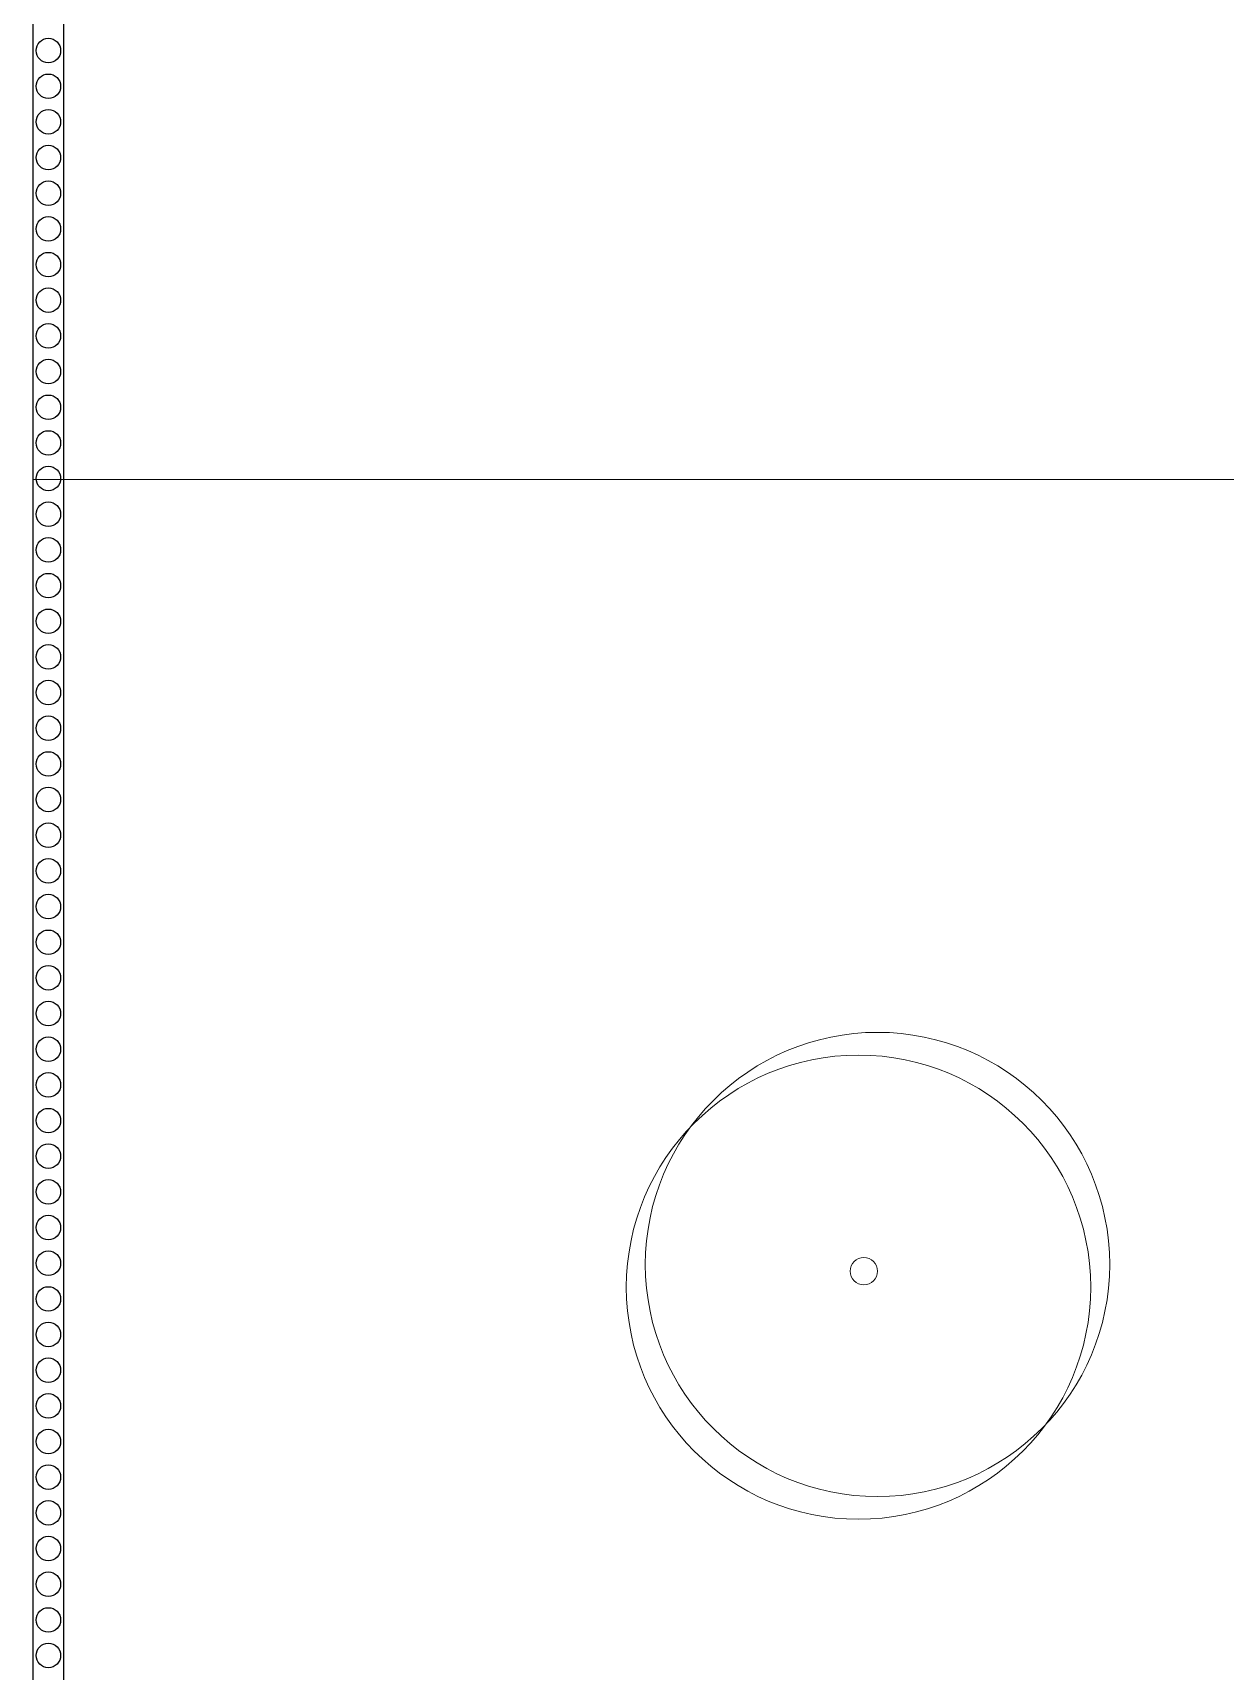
# Model space of a CAD drawing. Header units: metres. Extents: x 0 to 570, y -16 to 122.
# Drawn here: x 321.57 to 329.35, y 68.97 to 79.67 of the extents above; entities that cross this region are included whole.
import ezdxf

# ---------------------------------------------------------------- set-up
doc = ezdxf.new("R2010")
doc.units = ezdxf.units.M
doc.layers.add('ARQ- ARBOLES', color=85, linetype='Continuous', lineweight=13)
doc.layers.add('ARQ-ZONAS VERDES', color=82, linetype='Continuous', lineweight=13)
doc.layers.add('ARQ-MOBILIARIO URBANO', color=252, linetype='Continuous')
doc.layers.add('ARQ-MUROS MAMPOSTERIA', color=7, linetype='Continuous')

# ---------------------------------------------------------------- blocks, each defined once
blk = doc.blocks.new('ARBOL')
at = {"layer": 'ARQ- ARBOLES'}
for centre, radius in [((128.732, 225.111), 1.515), ((128.856, 224.963), 1.515), ((128.821, 225.067), 0.0892)]:
    blk.add_circle(centre, radius, dxfattribs=at)
blk = doc.blocks.new('reja')
at = {"layer": 'ARQ-MOBILIARIO URBANO'}
for points in [[(50.146, 285.041), (50.146, 192.741), (83.538, 192.741), (83.538, 198.441)], [(50.346, 284.841), (50.346, 192.941), (83.338, 192.941), (83.338, 198.441)]]:
    blk.add_lwpolyline(points, dxfattribs=at)
for centre in [(50.248, 261.041), (50.248, 260.808), (50.248, 260.576), (50.248, 260.343), (50.248, 260.11), (50.248, 259.877), (50.248, 259.644), (50.248, 259.412), (50.248, 259.179), (50.248, 258.946), (50.248, 258.713), (50.248, 258.48), (50.248, 258.248), (50.248, 258.015), (50.248, 257.782), (50.248, 257.549), (50.248, 257.316), (50.248, 257.084), (50.248, 256.851), (50.248, 256.618), (50.248, 256.385), (50.248, 256.153), (50.248, 255.92), (50.248, 255.687), (50.248, 255.454), (50.248, 255.221), (50.248, 254.989), (50.248, 254.756), (50.248, 254.523), (50.248, 254.29), (50.248, 254.057), (50.248, 253.825), (50.248, 253.592), (50.248, 253.359), (50.248, 253.126), (50.248, 252.893), (50.248, 252.661), (50.248, 252.428), (50.248, 252.195), (50.248, 251.962), (50.248, 251.73), (50.248, 251.497), (50.248, 251.264), (50.248, 251.031), (50.248, 250.798), (50.248, 250.566)]:
    blk.add_circle(centre, 0.08, dxfattribs=at)

msp = doc.modelspace()

# ---------------------------------------------------------------- linework, layer by layer
at = {"layer": 'ARQ-ZONAS VERDES'}
for points in [[(321.566, 76.75), (321.566, 37.9), (352.466, 37.9), (352.466, 41.045)], [(321.566, 76.75), (352.466, 76.75), (352.466, 73.652)]]:
    msp.add_lwpolyline(points, dxfattribs=at)

# ---------------------------------------------------------------- block references
at = {"layer": 'ARQ-MUROS MAMPOSTERIA'}
msp.add_blockref('reja', (271.42, -181.491), dxfattribs=at)
at = {"layer": 'ARQ-ZONAS VERDES', "xscale": -1}
msp.add_blockref('ARBOL', (455.81, -153.484), dxfattribs=at)

doc.saveas('drawing.dxf')
